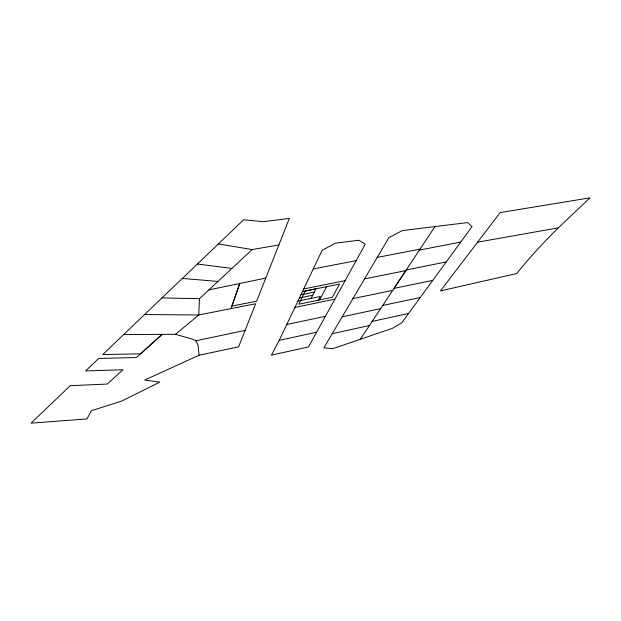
<?xml version="1.0" encoding="UTF-8"?>
<svg xmlns="http://www.w3.org/2000/svg" width="621" height="621" viewBox="0 0 621 621"><rect width="100%" height="100%" fill="white"/><g stroke="black" fill="none" stroke-linecap="round" stroke-linejoin="round"><path stroke-width="0.93" d="M144.584 314.552L243.618 219.787L263.389 221.705L289.363 218.382L278.891 244.946L252.173 249.564L199.457 298.693L198.782 314.979L175.464 334.3L123.633 334.579L102.768 354.56L140.618 353.799L162.003 334.44L136.496 357.549L98.716 358.426L85.628 370.947L123.059 369.72L107.223 384.057L70.227 385.695L31.05 423.157L86.932 418.942L91.396 410.722L121.607 401.104L159.744 382.132L144.654 380.044L199.046 355.243L238.635 346.836L255.635 303.754L198.782 314.979L144.584 314.552L123.633 334.579M231.02 308.614L239.722 283.486L265.78 278.076L278.891 244.946M265.78 278.076L256.652 301.193L231.92 306.052L239.722 283.486L208.897 289.891M279.202 340.355L271.408 355.15L308.497 346.929L365.288 244.138L358.868 240.265L335.449 243.184L322.12 250.325L279.202 340.355L316.64 332.227M311.129 298.367L315.872 288.889L302.435 291.591M318.379 300.191L320.289 296.496L297.94 301.061M319.675 299.92L326.545 286.708M332.219 333.694L323.875 347.853L332.848 348.676L392.503 328.292L401.717 322.85L472.038 226.642L467.667 222.574L402.369 230.57L388.948 237.571L332.219 333.694L369.41 325.536M360.289 339.307L434.964 226.572M558.295 227.853L589.95 197.843L500.192 212.576L440.429 290.923L516.734 273.527A819.743 155.359 -28.4 0 1 548.762 237.455L558.295 227.853L477.611 242.19M372.142 321.422L408.556 313.481M342.187 316.834L380.611 308.621M175.464 334.3L191.959 339.012L195.84 340.789L245.124 330.403M286.755 324.511L325.435 316.299M382.707 305.47L420.231 297.521M294.905 307.418L334.874 299.167M432.752 280.389L394.056 288.369L405.8 270.616L364.574 278.883M352.922 298.608L392.697 290.387M299.415 297.948L312.689 295.247M300.913 294.789L314.273 292.095M303.685 288.959L345.082 280.676M406.235 269.964L446.196 261.953M419.4 250.092L460.766 242.066M313.256 268.947L356.175 260.649M377.234 257.412L419.982 249.168M161.957 297.917L199.457 298.693M182.31 278.456L217.963 281.422M252.173 249.564L218.359 243.944M197.4 264.018L231.944 268.404M195.84 340.789L198.06 345.059L199.046 355.243M305.152 291.008L298.817 304.205L332.336 297.319L339.532 284.1L305.152 291.008"/></g></svg>
